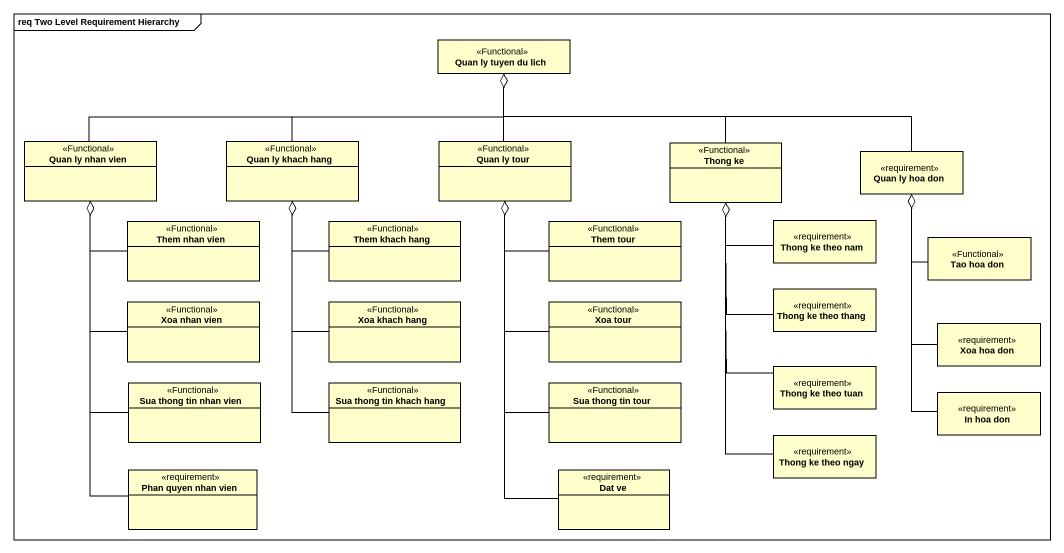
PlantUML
@startuml
mainframe req Two Level Requirement Hierarchy
hide circle
hide empty members
class "Quan ly tuyen du lich" as Quan_ly_tuyen_du_lich <<Functional>>
class "Quan ly nhan vien" as Quan_ly_nhan_vien <<Functional>>
class "Quan ly khach hang" as Quan_ly_khach_hang <<Functional>>
class "Quan ly tour" as Quan_ly_tour <<Functional>>
class "Thong ke" as Thong_ke <<Functional>>
class "Quan ly hoa don" as Quan_ly_hoa_don <<requirement>>
class "Them nhan vien" as Them_nhan_vien <<Functional>>
class "Them khach hang" as Them_khach_hang <<Functional>>
class "Them tour" as Them_tour <<Functional>>
class "Thong ke theo nam" as Thong_ke_theo_nam <<requirement>>
class "Tao hoa don" as Tao_hoa_don <<Functional>>
class "Thong ke theo thang" as Thong_ke_theo_thang <<requirement>>
class "Xoa nhan vien" as Xoa_nhan_vien <<Functional>>
class "Xoa khach hang" as Xoa_khach_hang <<Functional>>
class "Xoa tour" as Xoa_tour <<Functional>>
class "Xoa hoa don" as Xoa_hoa_don <<requirement>>
class "Thong ke theo tuan" as Thong_ke_theo_tuan <<requirement>>
class "Sua thong tin nhan vien" as Sua_thong_tin_nhan_vien <<Functional>>
class "Sua thong tin khach hang" as Sua_thong_tin_khach_hang <<Functional>>
class "Sua thong tin tour" as Sua_thong_tin_tour <<Functional>>
class "In hoa don" as In_hoa_don <<requirement>>
class "Thong ke theo ngay" as Thong_ke_theo_ngay <<requirement>>
class "Phan quyen nhan vien" as Phan_quyen_nhan_vien <<requirement>>
class "Dat ve" as Dat_ve <<requirement>>
Quan_ly_nhan_vien -right-o Quan_ly_tuyen_du_lich
Quan_ly_khach_hang -right-o Quan_ly_tuyen_du_lich
Quan_ly_tour -up-o Quan_ly_tuyen_du_lich
Thong_ke -left-o Quan_ly_tuyen_du_lich
Quan_ly_hoa_don -left-o Quan_ly_tuyen_du_lich
Them_nhan_vien -up-o Quan_ly_nhan_vien
Them_khach_hang -up-o Quan_ly_khach_hang
Them_tour -up-o Quan_ly_tour
Thong_ke_theo_nam -up-o Thong_ke
Tao_hoa_don -up-o Quan_ly_hoa_don
Thong_ke_theo_thang -up-o Thong_ke
Xoa_nhan_vien -up-o Quan_ly_nhan_vien
Xoa_khach_hang -up-o Quan_ly_khach_hang
Xoa_tour -up-o Quan_ly_tour
Xoa_hoa_don -up-o Quan_ly_hoa_don
Thong_ke_theo_tuan -up-o Thong_ke
Sua_thong_tin_nhan_vien -up-o Quan_ly_nhan_vien
Sua_thong_tin_khach_hang -up-o Quan_ly_khach_hang
Sua_thong_tin_tour -up-o Quan_ly_tour
In_hoa_don -up-o Quan_ly_hoa_don
Thong_ke_theo_ngay -up-o Thong_ke
Phan_quyen_nhan_vien -up-o Quan_ly_nhan_vien
Dat_ve -up-o Quan_ly_tour
@enduml
